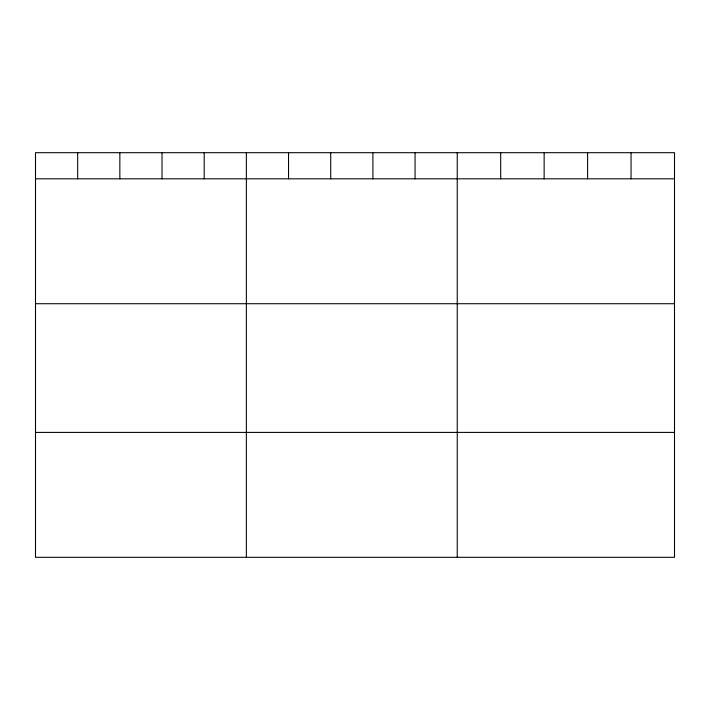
<?xml version="1.0" encoding="UTF-8"?>
<svg xmlns="http://www.w3.org/2000/svg" width="710" height="710" viewBox="0 0 710 710"><rect width="100%" height="100%" fill="white"/><g stroke="black" fill="none" stroke-linecap="round" stroke-linejoin="round"><path stroke-width="1.06" d="M674.5 178.822L674.5 557.306L35.5 557.306L35.5 152.694L674.5 152.694L674.5 178.822L35.5 178.822M35.5 303.72L674.5 303.72M35.5 432.408L674.5 432.408M631.048 152.694L631.048 178.822M587.596 152.694L587.596 178.822M544.144 152.694L544.144 178.822M500.692 152.694L500.692 178.822M457.24 152.694L457.24 557.306M415.066 152.694L415.066 178.822M372.892 152.694L372.892 178.822M330.718 152.694L330.718 178.822M288.544 152.694L288.544 178.822M246.37 152.694L246.37 557.306M204.196 152.694L204.196 178.822M162.022 152.694L162.022 178.822M119.848 152.694L119.848 178.822M77.674 152.694L77.674 178.822"/></g></svg>
